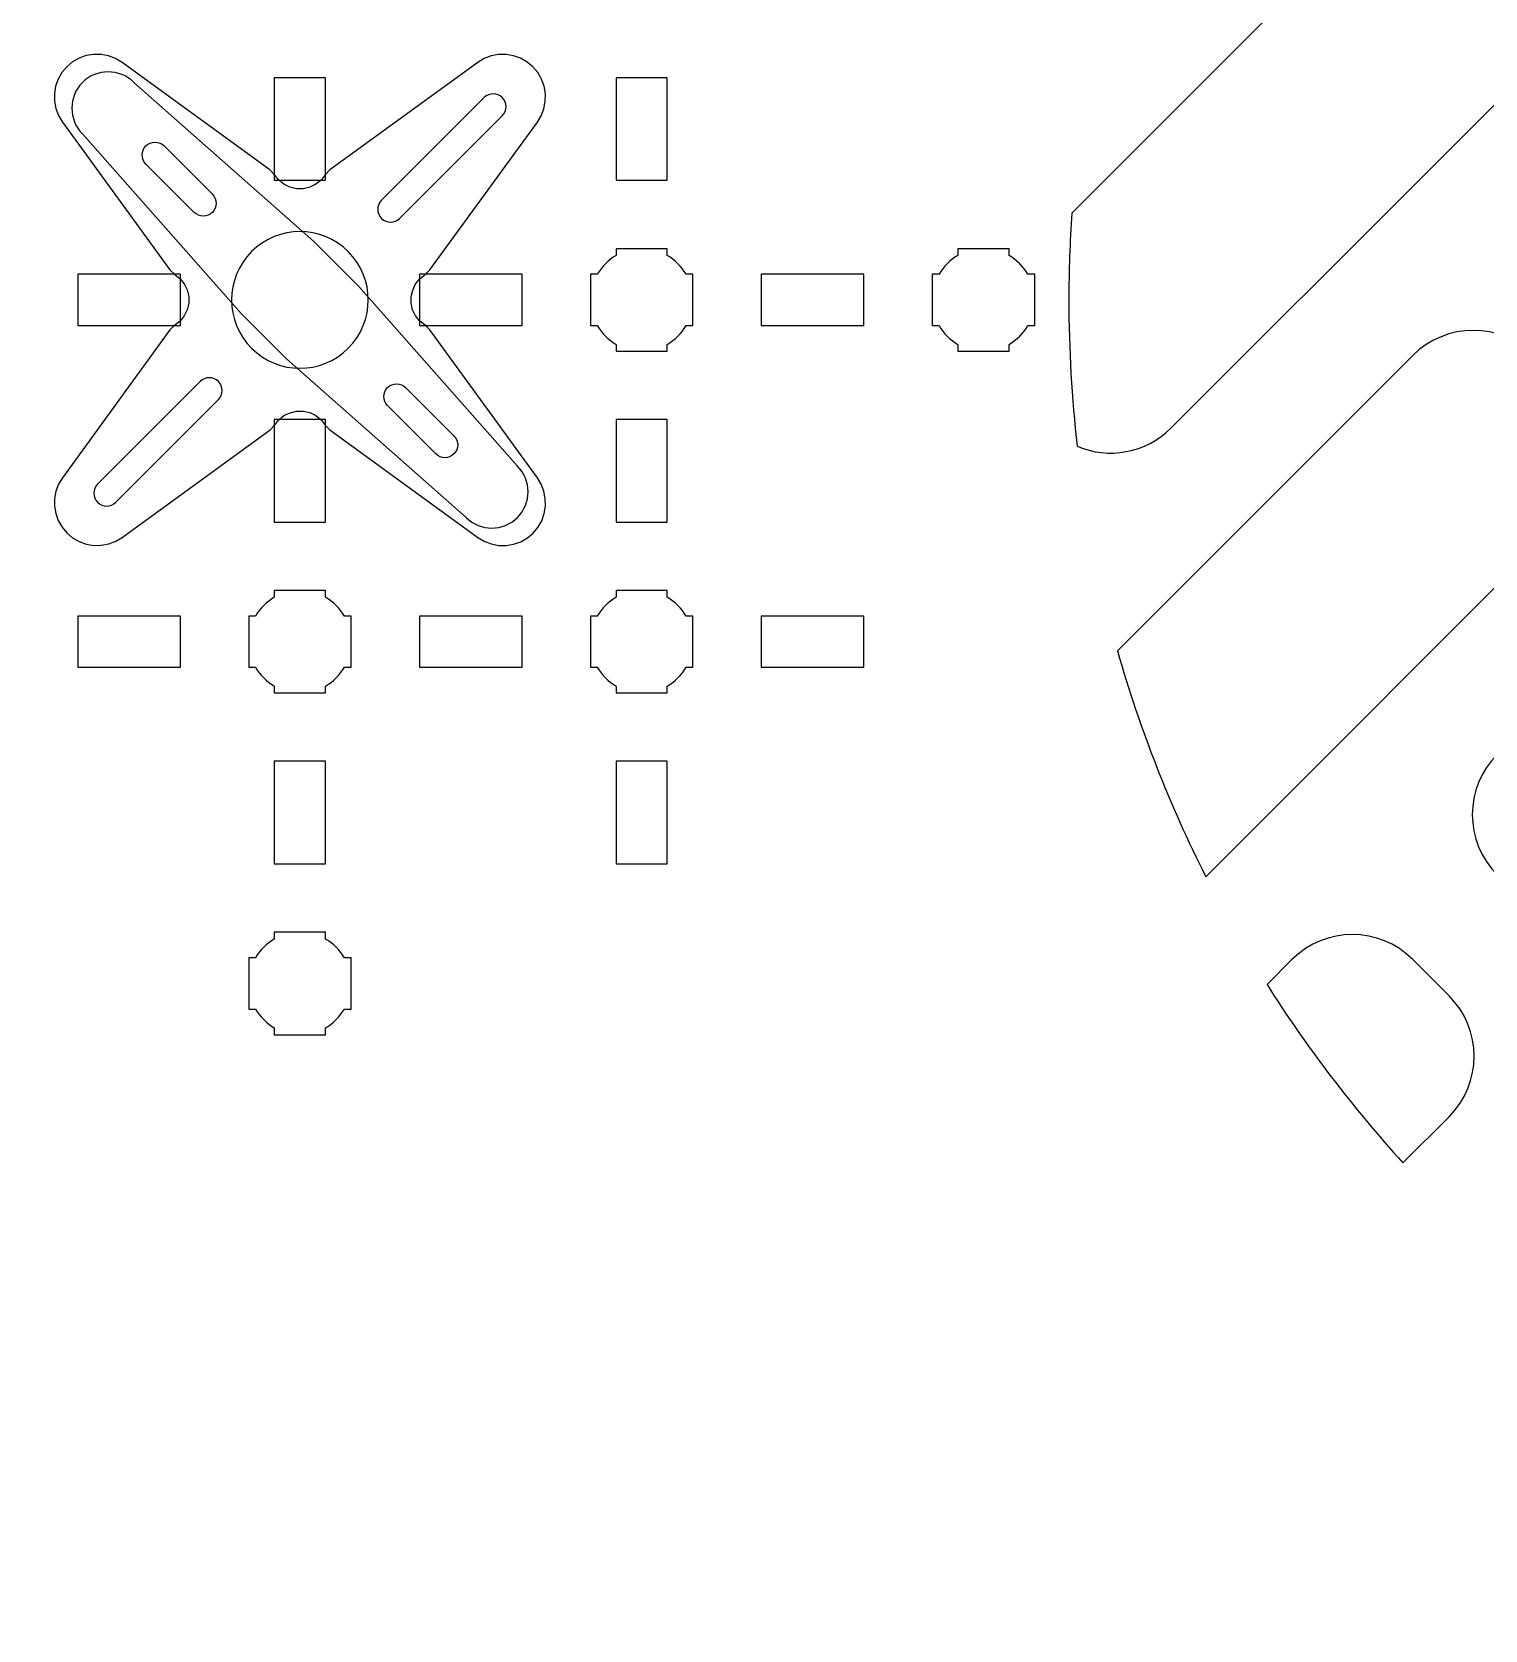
# Model space of a CAD drawing. Extents: x -592 to 382, y -405 to 108.
# Drawn here: x -390.7 to -305.6, y -226.3 to -132.8 of the extents above; entities that cross this region are included whole.
import ezdxf

# ---------------------------------------------------------------- set-up
doc = ezdxf.new("R2010")
doc.units = 0
doc.header["$MEASUREMENT"] = 0
doc.layers.add('LAYER_1', color=7, linetype='CONTINUOUS')

msp = doc.modelspace()

# ---------------------------------------------------------------- linework, layer by layer
at = {"layer": 'LAYER_1'}
msp.add_ellipse((-375, -148.5), major_axis=(0, 216.5), ratio=1, dxfattribs=at)
for points, knots in [([(-329.5104, -157.061), (-329.8299, -154.251), (-329.9999, -151.3958), (-329.9999, -148.5005), (-329.9999, -148.5005), (-329.9999, -146.7929), (-329.9373, -145.1001), (-329.8249, -143.4209), (-329.8249, -143.4209), (-329.8249, -143.4209), (-302.8, -116.396), (-302.8, -116.396), (-302.8, -116.396), (-300.8403, -114.4363), (-297.6863, -114.4373), (-295.7276, -116.3959), (-295.7276, -116.3959), (-295.7276, -116.3959), (-293.6062, -118.5173), (-293.6062, -118.5173), (-293.6062, -118.5173), (-291.6478, -120.4757), (-291.6478, -123.6289), (-293.6075, -125.5885), (-293.6075, -125.5885), (-293.6075, -125.5885), (-324.0121, -155.9932), (-324.0121, -155.9932), (-324.0121, -155.9932), (-325.5037, -157.4848), (-327.6884, -157.8407), (-329.5104, -157.061)], [0, 0, 0, 0, 0.125, 0.125, 0.125, 0.125, 0.25, 0.25, 0.25, 0.25, 0.375, 0.375, 0.375, 0.375, 0.5, 0.5, 0.5, 0.5, 0.625, 0.625, 0.625, 0.625, 0.75, 0.75, 0.75, 0.75, 0.875, 0.875, 0.875, 0.875, 1, 1, 1, 1]), ([(-376.5005, -135.4992), (-376.5005, -135.4992), (-373.5005, -135.4992), (-373.5005, -135.4992), (-373.5005, -135.4992), (-373.5005, -135.4992), (-373.5005, -141.4993), (-373.5005, -141.4993), (-373.5005, -141.4993), (-373.5005, -141.4993), (-376.5005, -141.4993), (-376.5005, -141.4993), (-376.5005, -141.4993), (-376.5005, -141.4993), (-376.5005, -135.4992), (-376.5005, -135.4992)], [0, 0, 0, 0, 0.25, 0.25, 0.25, 0.25, 0.5, 0.5, 0.5, 0.5, 0.75, 0.75, 0.75, 0.75, 1, 1, 1, 1]), ([(-356.4995, -135.4992), (-356.4995, -135.4992), (-353.4994, -135.4992), (-353.4994, -135.4992), (-353.4994, -135.4992), (-353.4994, -135.4992), (-353.4994, -141.4993), (-353.4994, -141.4993), (-353.4994, -141.4993), (-353.4994, -141.4993), (-356.4995, -141.4993), (-356.4995, -141.4993), (-356.4995, -141.4993), (-356.4995, -141.4993), (-356.4995, -135.4992), (-356.4995, -135.4992)], [0, 0, 0, 0, 0.25, 0.25, 0.25, 0.25, 0.5, 0.5, 0.5, 0.5, 0.75, 0.75, 0.75, 0.75, 1, 1, 1, 1]), ([(-369.1664, -143.7267), (-369.4592, -144.0195), (-369.9342, -144.0195), (-370.227, -143.7267), (-370.227, -143.7267), (-370.5198, -143.4338), (-370.5198, -142.9588), (-370.227, -142.666), (-370.227, -142.666), (-370.227, -142.666), (-364.2166, -136.6556), (-364.2166, -136.6556), (-364.2166, -136.6556), (-363.9238, -136.3628), (-363.4488, -136.3628), (-363.1559, -136.6556), (-363.1559, -136.6556), (-362.8631, -136.9484), (-362.8631, -137.4234), (-363.1559, -137.7163), (-363.1559, -137.7163), (-363.1559, -137.7163), (-369.1664, -143.7267), (-369.1664, -143.7267)], [0, 0, 0, 0, 0.1666667, 0.1666667, 0.1666667, 0.1666667, 0.3333333, 0.3333333, 0.3333333, 0.3333333, 0.5, 0.5, 0.5, 0.5, 0.6666667, 0.6666667, 0.6666667, 0.6666667, 0.8333333, 0.8333333, 0.8333333, 0.8333333, 1, 1, 1, 1]), ([(-382.955, -139.4841), (-383.2478, -139.1913), (-383.7229, -139.1913), (-384.0157, -139.4841), (-384.0157, -139.4841), (-384.3085, -139.7769), (-384.3085, -140.2519), (-384.0157, -140.5447), (-384.0157, -140.5447), (-384.0157, -140.5447), (-381.1872, -143.3732), (-381.1872, -143.3732), (-381.1872, -143.3732), (-380.8944, -143.666), (-380.4194, -143.666), (-380.1266, -143.3732), (-380.1266, -143.3732), (-379.8338, -143.0804), (-379.8338, -142.6053), (-380.1266, -142.3125), (-380.1266, -142.3125), (-380.1266, -142.3125), (-382.955, -139.4841), (-382.955, -139.4841)], [0, 0, 0, 0, 0.1666667, 0.1666667, 0.1666667, 0.1666667, 0.3333333, 0.3333333, 0.3333333, 0.3333333, 0.5, 0.5, 0.5, 0.5, 0.6666667, 0.6666667, 0.6666667, 0.6666667, 0.8333333, 0.8333333, 0.8333333, 0.8333333, 1, 1, 1, 1]), ([(-304.9204, -175.085), (-304.9204, -175.085), (-274.5157, -144.6803), (-274.5157, -144.6803), (-274.5157, -144.6803), (-272.5561, -142.7206), (-269.402, -142.7215), (-267.4433, -144.6802), (-267.4433, -144.6802), (-267.4433, -144.6802), (-265.3219, -146.8016), (-265.3219, -146.8016), (-265.3219, -146.8016), (-263.3635, -148.76), (-263.3635, -151.9131), (-265.3232, -153.8728), (-265.3232, -153.8728), (-265.3232, -153.8728), (-295.7279, -184.2775), (-295.7279, -184.2775), (-295.7279, -184.2775), (-297.6866, -186.2362), (-300.8406, -186.2371), (-302.799, -184.2787), (-302.799, -184.2787), (-302.799, -184.2787), (-304.9204, -182.1573), (-304.9204, -182.1573), (-304.9204, -182.1573), (-306.8791, -180.1986), (-306.8791, -177.0436), (-304.9204, -175.085)], [0, 0, 0, 0, 0.125, 0.125, 0.125, 0.125, 0.25, 0.25, 0.25, 0.25, 0.375, 0.375, 0.375, 0.375, 0.5, 0.5, 0.5, 0.5, 0.625, 0.625, 0.625, 0.625, 0.75, 0.75, 0.75, 0.75, 0.875, 0.875, 0.875, 0.875, 1, 1, 1, 1]), ([(-377.8285, -145.6713), (-376.2667, -144.1094), (-373.7335, -144.1094), (-372.1717, -145.6713), (-372.1717, -145.6713), (-370.6098, -147.2331), (-370.6098, -149.7663), (-372.1717, -151.3281), (-372.1717, -151.3281), (-373.7335, -152.89), (-376.2667, -152.89), (-377.8285, -151.3281), (-377.8285, -151.3281), (-379.3904, -149.7663), (-379.3904, -147.2331), (-377.8285, -145.6713)], [0, 0, 0, 0, 0.25, 0.25, 0.25, 0.25, 0.5, 0.5, 0.5, 0.5, 0.75, 0.75, 0.75, 0.75, 1, 1, 1, 1]), ([(-358.0001, -146.9991), (-358.0001, -146.9991), (-357.5981, -146.9991), (-357.5981, -146.9991), (-357.5981, -146.9991), (-357.3348, -146.5439), (-356.9552, -146.1646), (-356.5001, -145.9013), (-356.5001, -145.9013), (-356.5001, -145.9013), (-356.5001, -145.4991), (-356.5001, -145.4991), (-356.5001, -145.4991), (-356.5001, -145.4991), (-353.5001, -145.4991), (-353.5001, -145.4991), (-353.5001, -145.4991), (-353.5001, -145.4991), (-353.5001, -145.901), (-353.5001, -145.901), (-353.5001, -145.901), (-353.0448, -146.1643), (-352.6649, -146.5438), (-352.4013, -146.9991), (-352.4013, -146.9991), (-352.4013, -146.9991), (-352.0001, -146.9991), (-352.0001, -146.9991), (-352.0001, -146.9991), (-352.0001, -146.9991), (-352.0001, -148.4533), (-352.0001, -148.4533), (-352.0001, -148.4533), (-352.0001, -148.4533), (-351.9995, -148.4998), (-351.9995, -148.4998), (-351.9995, -148.4998), (-351.9995, -148.4998), (-352.0001, -148.5462), (-352.0001, -148.5462), (-352.0001, -148.5462), (-352.0001, -148.5462), (-352.0001, -149.9991), (-352.0001, -149.9991), (-352.0001, -149.9991), (-352.0001, -149.9991), (-352.4008, -149.9991), (-352.4008, -149.9991), (-352.4008, -149.9991), (-352.6643, -150.4548), (-353.0443, -150.8349), (-353.5001, -151.0985), (-353.5001, -151.0985), (-353.5001, -151.0985), (-353.5001, -151.4991), (-353.5001, -151.4991), (-353.5001, -151.4991), (-353.5001, -151.4991), (-354.9329, -151.4991), (-354.9329, -151.4991), (-354.9329, -151.4991), (-354.9329, -151.4991), (-354.9996, -151.4999), (-354.9996, -151.4999), (-354.9996, -151.4999), (-354.9996, -151.4999), (-355.0664, -151.4991), (-355.0664, -151.4991), (-355.0664, -151.4991), (-355.0664, -151.4991), (-356.5001, -151.4991), (-356.5001, -151.4991), (-356.5001, -151.4991), (-356.5001, -151.4991), (-356.5001, -151.0981), (-356.5001, -151.0981), (-356.5001, -151.0981), (-356.9555, -150.8345), (-357.3353, -150.4546), (-357.5986, -149.9991), (-357.5986, -149.9991), (-357.5986, -149.9991), (-358.0001, -149.9991), (-358.0001, -149.9991), (-358.0001, -149.9991), (-358.0001, -149.9991), (-358.0001, -146.9991), (-358.0001, -146.9991)], [0, 0, 0, 0, 0.0454545, 0.0454545, 0.0454545, 0.0454545, 0.0909091, 0.0909091, 0.0909091, 0.0909091, 0.1363636, 0.1363636, 0.1363636, 0.1363636, 0.1818182, 0.1818182, 0.1818182, 0.1818182, 0.2272727, 0.2272727, 0.2272727, 0.2272727, 0.2727273, 0.2727273, 0.2727273, 0.2727273, 0.3181818, 0.3181818, 0.3181818, 0.3181818, 0.3636364, 0.3636364, 0.3636364, 0.3636364, 0.4090909, 0.4090909, 0.4090909, 0.4090909, 0.4545455, 0.4545455, 0.4545455, 0.4545455, 0.5, 0.5, 0.5, 0.5, 0.5454545, 0.5454545, 0.5454545, 0.5454545, 0.5909091, 0.5909091, 0.5909091, 0.5909091, 0.6363636, 0.6363636, 0.6363636, 0.6363636, 0.6818182, 0.6818182, 0.6818182, 0.6818182, 0.7272727, 0.7272727, 0.7272727, 0.7272727, 0.7727273, 0.7727273, 0.7727273, 0.7727273, 0.8181818, 0.8181818, 0.8181818, 0.8181818, 0.8636364, 0.8636364, 0.8636364, 0.8636364, 0.9090909, 0.9090909, 0.9090909, 0.9090909, 0.9545455, 0.9545455, 0.9545455, 0.9545455, 1, 1, 1, 1]), ([(-338.0001, -146.9991), (-338.0001, -146.9991), (-337.5981, -146.9991), (-337.5981, -146.9991), (-337.5981, -146.9991), (-337.3348, -146.5439), (-336.9552, -146.1646), (-336.5001, -145.9013), (-336.5001, -145.9013), (-336.5001, -145.9013), (-336.5001, -145.4991), (-336.5001, -145.4991), (-336.5001, -145.4991), (-336.5001, -145.4991), (-333.5001, -145.4991), (-333.5001, -145.4991), (-333.5001, -145.4991), (-333.5001, -145.4991), (-333.5001, -145.901), (-333.5001, -145.901), (-333.5001, -145.901), (-333.0448, -146.1643), (-332.6649, -146.5438), (-332.4013, -146.9991), (-332.4013, -146.9991), (-332.4013, -146.9991), (-332.0001, -146.9991), (-332.0001, -146.9991), (-332.0001, -146.9991), (-332.0001, -146.9991), (-332.0001, -148.4533), (-332.0001, -148.4533), (-332.0001, -148.4533), (-332.0001, -148.4533), (-331.9995, -148.4998), (-331.9995, -148.4998), (-331.9995, -148.4998), (-331.9995, -148.4998), (-332.0001, -148.5462), (-332.0001, -148.5462), (-332.0001, -148.5462), (-332.0001, -148.5462), (-332.0001, -149.9991), (-332.0001, -149.9991), (-332.0001, -149.9991), (-332.0001, -149.9991), (-332.4008, -149.9991), (-332.4008, -149.9991), (-332.4008, -149.9991), (-332.6643, -150.4548), (-333.0443, -150.8349), (-333.5001, -151.0985), (-333.5001, -151.0985), (-333.5001, -151.0985), (-333.5001, -151.4991), (-333.5001, -151.4991), (-333.5001, -151.4991), (-333.5001, -151.4991), (-334.9329, -151.4991), (-334.9329, -151.4991), (-334.9329, -151.4991), (-334.9329, -151.4991), (-334.9996, -151.4999), (-334.9996, -151.4999), (-334.9996, -151.4999), (-334.9996, -151.4999), (-335.0664, -151.4991), (-335.0664, -151.4991), (-335.0664, -151.4991), (-335.0664, -151.4991), (-336.5001, -151.4991), (-336.5001, -151.4991), (-336.5001, -151.4991), (-336.5001, -151.4991), (-336.5001, -151.0981), (-336.5001, -151.0981), (-336.5001, -151.0981), (-336.9555, -150.8345), (-337.3353, -150.4546), (-337.5986, -149.9991), (-337.5986, -149.9991), (-337.5986, -149.9991), (-338.0001, -149.9991), (-338.0001, -149.9991), (-338.0001, -149.9991), (-338.0001, -149.9991), (-338.0001, -146.9991), (-338.0001, -146.9991)], [0, 0, 0, 0, 0.0454545, 0.0454545, 0.0454545, 0.0454545, 0.0909091, 0.0909091, 0.0909091, 0.0909091, 0.1363636, 0.1363636, 0.1363636, 0.1363636, 0.1818182, 0.1818182, 0.1818182, 0.1818182, 0.2272727, 0.2272727, 0.2272727, 0.2272727, 0.2727273, 0.2727273, 0.2727273, 0.2727273, 0.3181818, 0.3181818, 0.3181818, 0.3181818, 0.3636364, 0.3636364, 0.3636364, 0.3636364, 0.4090909, 0.4090909, 0.4090909, 0.4090909, 0.4545455, 0.4545455, 0.4545455, 0.4545455, 0.5, 0.5, 0.5, 0.5, 0.5454545, 0.5454545, 0.5454545, 0.5454545, 0.5909091, 0.5909091, 0.5909091, 0.5909091, 0.6363636, 0.6363636, 0.6363636, 0.6363636, 0.6818182, 0.6818182, 0.6818182, 0.6818182, 0.7272727, 0.7272727, 0.7272727, 0.7272727, 0.7727273, 0.7727273, 0.7727273, 0.7727273, 0.8181818, 0.8181818, 0.8181818, 0.8181818, 0.8636364, 0.8636364, 0.8636364, 0.8636364, 0.9090909, 0.9090909, 0.9090909, 0.9090909, 0.9545455, 0.9545455, 0.9545455, 0.9545455, 1, 1, 1, 1]), ([(-388, -146.9987), (-388, -146.9987), (-381.9999, -146.9987), (-381.9999, -146.9987), (-381.9999, -146.9987), (-381.9999, -146.9987), (-381.9999, -149.9987), (-381.9999, -149.9987), (-381.9999, -149.9987), (-381.9999, -149.9987), (-388, -149.9987), (-388, -149.9987), (-388, -149.9987), (-388, -149.9987), (-388, -146.9987), (-388, -146.9987)], [0, 0, 0, 0, 0.25, 0.25, 0.25, 0.25, 0.5, 0.5, 0.5, 0.5, 0.75, 0.75, 0.75, 0.75, 1, 1, 1, 1]), ([(-367.9993, -146.9987), (-367.9993, -146.9987), (-361.9993, -146.9987), (-361.9993, -146.9987), (-361.9993, -146.9987), (-361.9993, -146.9987), (-361.9993, -149.9987), (-361.9993, -149.9987), (-361.9993, -149.9987), (-361.9993, -149.9987), (-367.9993, -149.9987), (-367.9993, -149.9987), (-367.9993, -149.9987), (-367.9993, -149.9987), (-367.9993, -146.9987), (-367.9993, -146.9987)], [0, 0, 0, 0, 0.25, 0.25, 0.25, 0.25, 0.5, 0.5, 0.5, 0.5, 0.75, 0.75, 0.75, 0.75, 1, 1, 1, 1]), ([(-347.9996, -146.9987), (-347.9996, -146.9987), (-341.9996, -146.9987), (-341.9996, -146.9987), (-341.9996, -146.9987), (-341.9996, -146.9987), (-341.9996, -149.9987), (-341.9996, -149.9987), (-341.9996, -149.9987), (-341.9996, -149.9987), (-347.9996, -149.9987), (-347.9996, -149.9987), (-347.9996, -149.9987), (-347.9996, -149.9987), (-347.9996, -146.9987), (-347.9996, -146.9987)], [0, 0, 0, 0, 0.25, 0.25, 0.25, 0.25, 0.5, 0.5, 0.5, 0.5, 0.75, 0.75, 0.75, 0.75, 1, 1, 1, 1]), ([(-321.9868, -182.2522), (-324.1058, -178.0561), (-325.8454, -173.6358), (-327.1531, -169.0334), (-327.1531, -169.0334), (-327.1531, -169.0334), (-309.8711, -151.7514), (-309.8711, -151.7514), (-309.8711, -151.7514), (-307.9114, -149.7917), (-304.7573, -149.7926), (-302.7987, -151.7513), (-302.7987, -151.7513), (-302.7987, -151.7513), (-300.6773, -153.8727), (-300.6773, -153.8727), (-300.6773, -153.8727), (-298.7189, -155.8311), (-298.7189, -158.9842), (-300.6785, -160.9439), (-300.6785, -160.9439), (-300.6785, -160.9439), (-321.9868, -182.2522), (-321.9868, -182.2522)], [0, 0, 0, 0, 0.1666667, 0.1666667, 0.1666667, 0.1666667, 0.3333333, 0.3333333, 0.3333333, 0.3333333, 0.5, 0.5, 0.5, 0.5, 0.6666667, 0.6666667, 0.6666667, 0.6666667, 0.8333333, 0.8333333, 0.8333333, 0.8333333, 1, 1, 1, 1]), ([(-385.7834, -160.3437), (-386.0762, -160.6366), (-386.5513, -160.6366), (-386.8441, -160.3437), (-386.8441, -160.3437), (-387.1369, -160.0509), (-387.1369, -159.5759), (-386.8441, -159.2831), (-386.8441, -159.2831), (-386.8441, -159.2831), (-380.8337, -153.2727), (-380.8337, -153.2727), (-380.8337, -153.2727), (-380.5409, -152.9799), (-380.0658, -152.9799), (-379.773, -153.2727), (-379.773, -153.2727), (-379.4802, -153.5655), (-379.4802, -154.0405), (-379.773, -154.3333), (-379.773, -154.3333), (-379.773, -154.3333), (-385.7834, -160.3437), (-385.7834, -160.3437)], [0, 0, 0, 0, 0.1666667, 0.1666667, 0.1666667, 0.1666667, 0.3333333, 0.3333333, 0.3333333, 0.3333333, 0.5, 0.5, 0.5, 0.5, 0.6666667, 0.6666667, 0.6666667, 0.6666667, 0.8333333, 0.8333333, 0.8333333, 0.8333333, 1, 1, 1, 1]), ([(-368.8129, -153.6262), (-369.1058, -153.3333), (-369.5808, -153.3333), (-369.8736, -153.6262), (-369.8736, -153.6262), (-370.1664, -153.919), (-370.1664, -154.394), (-369.8736, -154.6868), (-369.8736, -154.6868), (-369.8736, -154.6868), (-367.0452, -157.5152), (-367.0452, -157.5152), (-367.0452, -157.5152), (-366.7524, -157.8081), (-366.2773, -157.8081), (-365.9845, -157.5152), (-365.9845, -157.5152), (-365.6917, -157.2224), (-365.6917, -156.7474), (-365.9845, -156.4546), (-365.9845, -156.4546), (-365.9845, -156.4546), (-368.8129, -153.6262), (-368.8129, -153.6262)], [0, 0, 0, 0, 0.1666667, 0.1666667, 0.1666667, 0.1666667, 0.3333333, 0.3333333, 0.3333333, 0.3333333, 0.5, 0.5, 0.5, 0.5, 0.6666667, 0.6666667, 0.6666667, 0.6666667, 0.8333333, 0.8333333, 0.8333333, 0.8333333, 1, 1, 1, 1]), ([(-376.5005, -155.4999), (-376.5005, -155.4999), (-373.5005, -155.4999), (-373.5005, -155.4999), (-373.5005, -155.4999), (-373.5005, -155.4999), (-373.5005, -161.4999), (-373.5005, -161.4999), (-373.5005, -161.4999), (-373.5005, -161.4999), (-376.5005, -161.4999), (-376.5005, -161.4999), (-376.5005, -161.4999), (-376.5005, -161.4999), (-376.5005, -155.4999), (-376.5005, -155.4999)], [0, 0, 0, 0, 0.25, 0.25, 0.25, 0.25, 0.5, 0.5, 0.5, 0.5, 0.75, 0.75, 0.75, 0.75, 1, 1, 1, 1]), ([(-356.4995, -155.4999), (-356.4995, -155.4999), (-353.4994, -155.4999), (-353.4994, -155.4999), (-353.4994, -155.4999), (-353.4994, -155.4999), (-353.4994, -161.4999), (-353.4994, -161.4999), (-353.4994, -161.4999), (-353.4994, -161.4999), (-356.4995, -161.4999), (-356.4995, -161.4999), (-356.4995, -161.4999), (-356.4995, -161.4999), (-356.4995, -155.4999), (-356.4995, -155.4999)], [0, 0, 0, 0, 0.25, 0.25, 0.25, 0.25, 0.5, 0.5, 0.5, 0.5, 0.75, 0.75, 0.75, 0.75, 1, 1, 1, 1]), ([(-378.0001, -166.9991), (-378.0001, -166.9991), (-377.5981, -166.9991), (-377.5981, -166.9991), (-377.5981, -166.9991), (-377.3348, -166.5439), (-376.9552, -166.1646), (-376.5001, -165.9013), (-376.5001, -165.9013), (-376.5001, -165.9013), (-376.5001, -165.4991), (-376.5001, -165.4991), (-376.5001, -165.4991), (-376.5001, -165.4991), (-373.5001, -165.4991), (-373.5001, -165.4991), (-373.5001, -165.4991), (-373.5001, -165.4991), (-373.5001, -165.901), (-373.5001, -165.901), (-373.5001, -165.901), (-373.0448, -166.1643), (-372.6649, -166.5438), (-372.4013, -166.9991), (-372.4013, -166.9991), (-372.4013, -166.9991), (-372.0001, -166.9991), (-372.0001, -166.9991), (-372.0001, -166.9991), (-372.0001, -166.9991), (-372.0001, -168.4533), (-372.0001, -168.4533), (-372.0001, -168.4533), (-372.0001, -168.4533), (-371.9995, -168.4998), (-371.9995, -168.4998), (-371.9995, -168.4998), (-371.9995, -168.4998), (-372.0001, -168.5462), (-372.0001, -168.5462), (-372.0001, -168.5462), (-372.0001, -168.5462), (-372.0001, -169.9991), (-372.0001, -169.9991), (-372.0001, -169.9991), (-372.0001, -169.9991), (-372.4008, -169.9991), (-372.4008, -169.9991), (-372.4008, -169.9991), (-372.6643, -170.4548), (-373.0443, -170.8349), (-373.5001, -171.0985), (-373.5001, -171.0985), (-373.5001, -171.0985), (-373.5001, -171.4991), (-373.5001, -171.4991), (-373.5001, -171.4991), (-373.5001, -171.4991), (-374.9329, -171.4991), (-374.9329, -171.4991), (-374.9329, -171.4991), (-374.9329, -171.4991), (-374.9996, -171.4999), (-374.9996, -171.4999), (-374.9996, -171.4999), (-374.9996, -171.4999), (-375.0664, -171.4991), (-375.0664, -171.4991), (-375.0664, -171.4991), (-375.0664, -171.4991), (-376.5001, -171.4991), (-376.5001, -171.4991), (-376.5001, -171.4991), (-376.5001, -171.4991), (-376.5001, -171.0981), (-376.5001, -171.0981), (-376.5001, -171.0981), (-376.9555, -170.8345), (-377.3353, -170.4546), (-377.5986, -169.9991), (-377.5986, -169.9991), (-377.5986, -169.9991), (-378.0001, -169.9991), (-378.0001, -169.9991), (-378.0001, -169.9991), (-378.0001, -169.9991), (-378.0001, -166.9991), (-378.0001, -166.9991)], [0, 0, 0, 0, 0.0454545, 0.0454545, 0.0454545, 0.0454545, 0.0909091, 0.0909091, 0.0909091, 0.0909091, 0.1363636, 0.1363636, 0.1363636, 0.1363636, 0.1818182, 0.1818182, 0.1818182, 0.1818182, 0.2272727, 0.2272727, 0.2272727, 0.2272727, 0.2727273, 0.2727273, 0.2727273, 0.2727273, 0.3181818, 0.3181818, 0.3181818, 0.3181818, 0.3636364, 0.3636364, 0.3636364, 0.3636364, 0.4090909, 0.4090909, 0.4090909, 0.4090909, 0.4545455, 0.4545455, 0.4545455, 0.4545455, 0.5, 0.5, 0.5, 0.5, 0.5454545, 0.5454545, 0.5454545, 0.5454545, 0.5909091, 0.5909091, 0.5909091, 0.5909091, 0.6363636, 0.6363636, 0.6363636, 0.6363636, 0.6818182, 0.6818182, 0.6818182, 0.6818182, 0.7272727, 0.7272727, 0.7272727, 0.7272727, 0.7727273, 0.7727273, 0.7727273, 0.7727273, 0.8181818, 0.8181818, 0.8181818, 0.8181818, 0.8636364, 0.8636364, 0.8636364, 0.8636364, 0.9090909, 0.9090909, 0.9090909, 0.9090909, 0.9545455, 0.9545455, 0.9545455, 0.9545455, 1, 1, 1, 1]), ([(-358.0001, -166.9991), (-358.0001, -166.9991), (-357.5981, -166.9991), (-357.5981, -166.9991), (-357.5981, -166.9991), (-357.3348, -166.5439), (-356.9552, -166.1646), (-356.5001, -165.9013), (-356.5001, -165.9013), (-356.5001, -165.9013), (-356.5001, -165.4991), (-356.5001, -165.4991), (-356.5001, -165.4991), (-356.5001, -165.4991), (-353.5001, -165.4991), (-353.5001, -165.4991), (-353.5001, -165.4991), (-353.5001, -165.4991), (-353.5001, -165.901), (-353.5001, -165.901), (-353.5001, -165.901), (-353.0448, -166.1643), (-352.6649, -166.5438), (-352.4013, -166.9991), (-352.4013, -166.9991), (-352.4013, -166.9991), (-352.0001, -166.9991), (-352.0001, -166.9991), (-352.0001, -166.9991), (-352.0001, -166.9991), (-352.0001, -168.4533), (-352.0001, -168.4533), (-352.0001, -168.4533), (-352.0001, -168.4533), (-351.9995, -168.4998), (-351.9995, -168.4998), (-351.9995, -168.4998), (-351.9995, -168.4998), (-352.0001, -168.5462), (-352.0001, -168.5462), (-352.0001, -168.5462), (-352.0001, -168.5462), (-352.0001, -169.9991), (-352.0001, -169.9991), (-352.0001, -169.9991), (-352.0001, -169.9991), (-352.4008, -169.9991), (-352.4008, -169.9991), (-352.4008, -169.9991), (-352.6643, -170.4548), (-353.0443, -170.8349), (-353.5001, -171.0985), (-353.5001, -171.0985), (-353.5001, -171.0985), (-353.5001, -171.4991), (-353.5001, -171.4991), (-353.5001, -171.4991), (-353.5001, -171.4991), (-354.9329, -171.4991), (-354.9329, -171.4991), (-354.9329, -171.4991), (-354.9329, -171.4991), (-354.9996, -171.4999), (-354.9996, -171.4999), (-354.9996, -171.4999), (-354.9996, -171.4999), (-355.0664, -171.4991), (-355.0664, -171.4991), (-355.0664, -171.4991), (-355.0664, -171.4991), (-356.5001, -171.4991), (-356.5001, -171.4991), (-356.5001, -171.4991), (-356.5001, -171.4991), (-356.5001, -171.0981), (-356.5001, -171.0981), (-356.5001, -171.0981), (-356.9555, -170.8345), (-357.3353, -170.4546), (-357.5986, -169.9991), (-357.5986, -169.9991), (-357.5986, -169.9991), (-358.0001, -169.9991), (-358.0001, -169.9991), (-358.0001, -169.9991), (-358.0001, -169.9991), (-358.0001, -166.9991), (-358.0001, -166.9991)], [0, 0, 0, 0, 0.0454545, 0.0454545, 0.0454545, 0.0454545, 0.0909091, 0.0909091, 0.0909091, 0.0909091, 0.1363636, 0.1363636, 0.1363636, 0.1363636, 0.1818182, 0.1818182, 0.1818182, 0.1818182, 0.2272727, 0.2272727, 0.2272727, 0.2272727, 0.2727273, 0.2727273, 0.2727273, 0.2727273, 0.3181818, 0.3181818, 0.3181818, 0.3181818, 0.3636364, 0.3636364, 0.3636364, 0.3636364, 0.4090909, 0.4090909, 0.4090909, 0.4090909, 0.4545455, 0.4545455, 0.4545455, 0.4545455, 0.5, 0.5, 0.5, 0.5, 0.5454545, 0.5454545, 0.5454545, 0.5454545, 0.5909091, 0.5909091, 0.5909091, 0.5909091, 0.6363636, 0.6363636, 0.6363636, 0.6363636, 0.6818182, 0.6818182, 0.6818182, 0.6818182, 0.7272727, 0.7272727, 0.7272727, 0.7272727, 0.7727273, 0.7727273, 0.7727273, 0.7727273, 0.8181818, 0.8181818, 0.8181818, 0.8181818, 0.8636364, 0.8636364, 0.8636364, 0.8636364, 0.9090909, 0.9090909, 0.9090909, 0.9090909, 0.9545455, 0.9545455, 0.9545455, 0.9545455, 1, 1, 1, 1]), ([(-388, -166.9997), (-388, -166.9997), (-381.9999, -166.9997), (-381.9999, -166.9997), (-381.9999, -166.9997), (-381.9999, -166.9997), (-381.9999, -169.9998), (-381.9999, -169.9998), (-381.9999, -169.9998), (-381.9999, -169.9998), (-388, -169.9998), (-388, -169.9998), (-388, -169.9998), (-388, -169.9998), (-388, -166.9997), (-388, -166.9997)], [0, 0, 0, 0, 0.25, 0.25, 0.25, 0.25, 0.5, 0.5, 0.5, 0.5, 0.75, 0.75, 0.75, 0.75, 1, 1, 1, 1]), ([(-367.9993, -166.9997), (-367.9993, -166.9997), (-361.9993, -166.9997), (-361.9993, -166.9997), (-361.9993, -166.9997), (-361.9993, -166.9997), (-361.9993, -169.9998), (-361.9993, -169.9998), (-361.9993, -169.9998), (-361.9993, -169.9998), (-367.9993, -169.9998), (-367.9993, -169.9998), (-367.9993, -169.9998), (-367.9993, -169.9998), (-367.9993, -166.9997), (-367.9993, -166.9997)], [0, 0, 0, 0, 0.25, 0.25, 0.25, 0.25, 0.5, 0.5, 0.5, 0.5, 0.75, 0.75, 0.75, 0.75, 1, 1, 1, 1]), ([(-347.9996, -166.9997), (-347.9996, -166.9997), (-341.9996, -166.9997), (-341.9996, -166.9997), (-341.9996, -166.9997), (-341.9996, -166.9997), (-341.9996, -169.9998), (-341.9996, -169.9998), (-341.9996, -169.9998), (-341.9996, -169.9998), (-347.9996, -169.9998), (-347.9996, -169.9998), (-347.9996, -169.9998), (-347.9996, -169.9998), (-347.9996, -166.9997), (-347.9996, -166.9997)], [0, 0, 0, 0, 0.25, 0.25, 0.25, 0.25, 0.5, 0.5, 0.5, 0.5, 0.75, 0.75, 0.75, 0.75, 1, 1, 1, 1]), ([(-376.5005, -175.4996), (-376.5005, -175.4996), (-373.5005, -175.4996), (-373.5005, -175.4996), (-373.5005, -175.4996), (-373.5005, -175.4996), (-373.5005, -181.4996), (-373.5005, -181.4996), (-373.5005, -181.4996), (-373.5005, -181.4996), (-376.5005, -181.4996), (-376.5005, -181.4996), (-376.5005, -181.4996), (-376.5005, -181.4996), (-376.5005, -175.4996), (-376.5005, -175.4996)], [0, 0, 0, 0, 0.25, 0.25, 0.25, 0.25, 0.5, 0.5, 0.5, 0.5, 0.75, 0.75, 0.75, 0.75, 1, 1, 1, 1]), ([(-356.4995, -175.4996), (-356.4995, -175.4996), (-353.4994, -175.4996), (-353.4994, -175.4996), (-353.4994, -175.4996), (-353.4994, -175.4996), (-353.4994, -181.4996), (-353.4994, -181.4996), (-353.4994, -181.4996), (-353.4994, -181.4996), (-356.4995, -181.4996), (-356.4995, -181.4996), (-356.4995, -181.4996), (-356.4995, -181.4996), (-356.4995, -175.4996), (-356.4995, -175.4996)], [0, 0, 0, 0, 0.25, 0.25, 0.25, 0.25, 0.5, 0.5, 0.5, 0.5, 0.75, 0.75, 0.75, 0.75, 1, 1, 1, 1]), ([(-310.4473, -198.9969), (-313.3909, -195.7663), (-316.0542, -192.2765), (-318.4032, -188.5678), (-318.4032, -188.5678), (-318.4032, -188.5678), (-316.9421, -187.1067), (-316.9421, -187.1067), (-316.9421, -187.1067), (-314.9825, -185.147), (-311.8284, -185.1479), (-309.8697, -187.1066), (-309.8697, -187.1066), (-309.8697, -187.1066), (-307.7483, -189.228), (-307.7483, -189.228), (-307.7483, -189.228), (-305.7899, -191.1864), (-305.7899, -194.3395), (-307.7496, -196.2992), (-307.7496, -196.2992), (-307.7496, -196.2992), (-310.4473, -198.9969), (-310.4473, -198.9969)], [0, 0, 0, 0, 0.1666667, 0.1666667, 0.1666667, 0.1666667, 0.3333333, 0.3333333, 0.3333333, 0.3333333, 0.5, 0.5, 0.5, 0.5, 0.6666667, 0.6666667, 0.6666667, 0.6666667, 0.8333333, 0.8333333, 0.8333333, 0.8333333, 1, 1, 1, 1]), ([(-378.0001, -186.9991), (-378.0001, -186.9991), (-377.5981, -186.9991), (-377.5981, -186.9991), (-377.5981, -186.9991), (-377.3348, -186.5439), (-376.9552, -186.1646), (-376.5001, -185.9013), (-376.5001, -185.9013), (-376.5001, -185.9013), (-376.5001, -185.4991), (-376.5001, -185.4991), (-376.5001, -185.4991), (-376.5001, -185.4991), (-373.5001, -185.4991), (-373.5001, -185.4991), (-373.5001, -185.4991), (-373.5001, -185.4991), (-373.5001, -185.901), (-373.5001, -185.901), (-373.5001, -185.901), (-373.0448, -186.1643), (-372.6649, -186.5438), (-372.4013, -186.9991), (-372.4013, -186.9991), (-372.4013, -186.9991), (-372.0001, -186.9991), (-372.0001, -186.9991), (-372.0001, -186.9991), (-372.0001, -186.9991), (-372.0001, -188.4533), (-372.0001, -188.4533), (-372.0001, -188.4533), (-372.0001, -188.4533), (-371.9995, -188.4998), (-371.9995, -188.4998), (-371.9995, -188.4998), (-371.9995, -188.4998), (-372.0001, -188.5462), (-372.0001, -188.5462), (-372.0001, -188.5462), (-372.0001, -188.5462), (-372.0001, -189.9991), (-372.0001, -189.9991), (-372.0001, -189.9991), (-372.0001, -189.9991), (-372.4008, -189.9991), (-372.4008, -189.9991), (-372.4008, -189.9991), (-372.6643, -190.4548), (-373.0443, -190.8349), (-373.5001, -191.0985), (-373.5001, -191.0985), (-373.5001, -191.0985), (-373.5001, -191.4991), (-373.5001, -191.4991), (-373.5001, -191.4991), (-373.5001, -191.4991), (-374.9329, -191.4991), (-374.9329, -191.4991), (-374.9329, -191.4991), (-374.9329, -191.4991), (-374.9996, -191.4999), (-374.9996, -191.4999), (-374.9996, -191.4999), (-374.9996, -191.4999), (-375.0664, -191.4991), (-375.0664, -191.4991), (-375.0664, -191.4991), (-375.0664, -191.4991), (-376.5001, -191.4991), (-376.5001, -191.4991), (-376.5001, -191.4991), (-376.5001, -191.4991), (-376.5001, -191.0981), (-376.5001, -191.0981), (-376.5001, -191.0981), (-376.9555, -190.8345), (-377.3353, -190.4546), (-377.5986, -189.9991), (-377.5986, -189.9991), (-377.5986, -189.9991), (-378.0001, -189.9991), (-378.0001, -189.9991), (-378.0001, -189.9991), (-378.0001, -189.9991), (-378.0001, -186.9991), (-378.0001, -186.9991)], [0, 0, 0, 0, 0.0454545, 0.0454545, 0.0454545, 0.0454545, 0.0909091, 0.0909091, 0.0909091, 0.0909091, 0.1363636, 0.1363636, 0.1363636, 0.1363636, 0.1818182, 0.1818182, 0.1818182, 0.1818182, 0.2272727, 0.2272727, 0.2272727, 0.2272727, 0.2727273, 0.2727273, 0.2727273, 0.2727273, 0.3181818, 0.3181818, 0.3181818, 0.3181818, 0.3636364, 0.3636364, 0.3636364, 0.3636364, 0.4090909, 0.4090909, 0.4090909, 0.4090909, 0.4545455, 0.4545455, 0.4545455, 0.4545455, 0.5, 0.5, 0.5, 0.5, 0.5454545, 0.5454545, 0.5454545, 0.5454545, 0.5909091, 0.5909091, 0.5909091, 0.5909091, 0.6363636, 0.6363636, 0.6363636, 0.6363636, 0.6818182, 0.6818182, 0.6818182, 0.6818182, 0.7272727, 0.7272727, 0.7272727, 0.7272727, 0.7727273, 0.7727273, 0.7727273, 0.7727273, 0.8181818, 0.8181818, 0.8181818, 0.8181818, 0.8636364, 0.8636364, 0.8636364, 0.8636364, 0.9090909, 0.9090909, 0.9090909, 0.9090909, 0.9545455, 0.9545455, 0.9545455, 0.9545455, 1, 1, 1, 1])]:
    msp.add_open_spline(points, degree=3, knots=knots, dxfattribs=at)
at = {"layer": 'LAYER_1', "color": 5}
for points, knots in [([(-385.4127, -134.5977), (-385.4127, -134.5977), (-376.7533, -140.8934), (-376.7533, -140.8934), (-376.7533, -140.8934), (-376.7533, -140.8934), (-376.4844, -141.1735), (-376.4844, -141.1735), (-376.4844, -141.1735), (-376.4844, -141.1735), (-376.2436, -141.4816), (-376.2436, -141.4816), (-376.2436, -141.4816), (-376.2436, -141.4816), (-375.9411, -141.728), (-375.9411, -141.728), (-375.9411, -141.728), (-375.9411, -141.728), (-375.5883, -141.9016), (-375.5883, -141.9016), (-375.5883, -141.9016), (-375.5883, -141.9016), (-375.1961, -141.9913), (-375.1961, -141.9913), (-375.1961, -141.9913), (-375.1961, -141.9913), (-374.804, -141.9912), (-374.804, -141.9912), (-374.804, -141.9912), (-374.804, -141.9912), (-374.4232, -141.9016), (-374.4232, -141.9016), (-374.4232, -141.9016), (-374.4232, -141.9016), (-374.0647, -141.7335), (-374.0647, -141.7335), (-374.0647, -141.7335), (-374.0647, -141.7335), (-373.7566, -141.4815), (-373.7566, -141.4815), (-373.7566, -141.4815), (-373.7566, -141.4815), (-373.5159, -141.1735), (-373.5159, -141.1735), (-373.5159, -141.1735), (-373.5159, -141.1735), (-373.2526, -140.8878), (-373.2526, -140.8878), (-373.2526, -140.8878), (-373.2526, -140.8878), (-364.5931, -134.6033), (-364.5931, -134.6033), (-364.5931, -134.6033), (-364.5931, -134.6033), (-364.2178, -134.3736), (-364.2178, -134.3736), (-364.2178, -134.3736), (-364.2178, -134.3736), (-363.809, -134.2225), (-363.809, -134.2225), (-363.809, -134.2225), (-363.809, -134.2225), (-363.3776, -134.1384), (-363.3776, -134.1384), (-363.3776, -134.1384), (-363.3776, -134.1384), (-362.9352, -134.1328), (-362.9352, -134.1328), (-362.9352, -134.1328), (-362.9352, -134.1328), (-362.4983, -134.2112), (-362.4983, -134.2112), (-362.4983, -134.2112), (-362.4983, -134.2112), (-362.0838, -134.3569), (-362.0838, -134.3569), (-362.0838, -134.3569), (-362.0838, -134.3569), (-361.6974, -134.5753), (-361.6974, -134.5753), (-361.6974, -134.5753), (-361.6974, -134.5753), (-361.3613, -134.8553), (-361.3613, -134.8553), (-361.3613, -134.8553), (-361.3613, -134.8553), (-361.0756, -135.197), (-361.0756, -135.197), (-361.0756, -135.197), (-361.0756, -135.197), (-360.8572, -135.5835), (-360.8572, -135.5835), (-360.8572, -135.5835), (-360.8572, -135.5835), (-360.7115, -135.9979), (-360.7115, -135.9979), (-360.7115, -135.9979), (-360.7115, -135.9979), (-360.6387, -136.4293), (-360.6387, -136.4293), (-360.6387, -136.4293), (-360.6387, -136.4293), (-360.6443, -136.8717), (-360.6443, -136.8717), (-360.6443, -136.8717), (-360.6443, -136.8717), (-360.7228, -137.3087), (-360.7228, -137.3087), (-360.7228, -137.3087), (-360.7228, -137.3087), (-360.8739, -137.7175), (-360.8739, -137.7175), (-360.8739, -137.7175), (-360.8739, -137.7175), (-361.1036, -138.0928), (-361.1036, -138.0928), (-361.1036, -138.0928), (-361.1036, -138.0928), (-367.3937, -146.7467), (-367.3937, -146.7467), (-367.3937, -146.7467), (-367.3937, -146.7467), (-367.6739, -147.0155), (-367.6739, -147.0155), (-367.6739, -147.0155), (-367.6739, -147.0155), (-367.9818, -147.2563), (-367.9818, -147.2563), (-367.9818, -147.2563), (-367.9818, -147.2563), (-368.2338, -147.5644), (-368.2338, -147.5644), (-368.2338, -147.5644), (-368.2338, -147.5644), (-368.4019, -147.9229), (-368.4019, -147.9229), (-368.4019, -147.9229), (-368.4019, -147.9229), (-368.4915, -148.3036), (-368.4915, -148.3036), (-368.4915, -148.3036), (-368.4915, -148.3036), (-368.4916, -148.6958), (-368.4916, -148.6958), (-368.4916, -148.6958), (-368.4916, -148.6958), (-368.4076, -149.0823), (-368.4076, -149.0823), (-368.4076, -149.0823), (-368.4076, -149.0823), (-368.2339, -149.4352), (-368.2339, -149.4352), (-368.2339, -149.4352), (-368.2339, -149.4352), (-367.9819, -149.7433), (-367.9819, -149.7433), (-367.9819, -149.7433), (-367.9819, -149.7433), (-367.6738, -149.9841), (-367.6738, -149.9841), (-367.6738, -149.9841), (-367.6738, -149.9841), (-367.3937, -150.2529), (-367.3937, -150.2529), (-367.3937, -150.2529), (-367.3937, -150.2529), (-361.1037, -158.9067), (-361.1037, -158.9067), (-361.1037, -158.9067), (-361.1037, -158.9067), (-360.8741, -159.2819), (-360.8741, -159.2819), (-360.8741, -159.2819), (-360.8741, -159.2819), (-360.7172, -159.6963), (-360.7172, -159.6963), (-360.7172, -159.6963), (-360.7172, -159.6963), (-360.6389, -160.1333), (-360.6389, -160.1333), (-360.6389, -160.1333), (-360.6389, -160.1333), (-360.6333, -160.5757), (-360.6333, -160.5757), (-360.6333, -160.5757), (-360.6333, -160.5757), (-360.706, -161.007), (-360.706, -161.007), (-360.706, -161.007), (-360.706, -161.007), (-360.8517, -161.4215), (-360.8517, -161.4215), (-360.8517, -161.4215), (-360.8517, -161.4215), (-361.0701, -161.808), (-361.0701, -161.808), (-361.0701, -161.808), (-361.0701, -161.808), (-361.3501, -162.1441), (-361.3501, -162.1441), (-361.3501, -162.1441), (-361.3501, -162.1441), (-361.6918, -162.4297), (-361.6918, -162.4297), (-361.6918, -162.4297), (-361.6918, -162.4297), (-362.0784, -162.6482), (-362.0784, -162.6482), (-362.0784, -162.6482), (-362.0784, -162.6482), (-362.4929, -162.7939), (-362.4929, -162.7939), (-362.4929, -162.7939), (-362.4929, -162.7939), (-362.9241, -162.8666), (-362.9241, -162.8666), (-362.9241, -162.8666), (-362.9241, -162.8666), (-363.3666, -162.861), (-363.3666, -162.861), (-363.3666, -162.861), (-363.3666, -162.861), (-363.8035, -162.7827), (-363.8035, -162.7827), (-363.8035, -162.7827), (-363.8035, -162.7827), (-364.218, -162.6258), (-364.218, -162.6258), (-364.218, -162.6258), (-364.218, -162.6258), (-364.5932, -162.3962), (-364.5932, -162.3962), (-364.5932, -162.3962), (-364.5932, -162.3962), (-373.2469, -156.1061), (-373.2469, -156.1061), (-373.2469, -156.1061), (-373.2469, -156.1061), (-373.5158, -155.8261), (-373.5158, -155.8261), (-373.5158, -155.8261), (-373.5158, -155.8261), (-373.7566, -155.518), (-373.7566, -155.518), (-373.7566, -155.518), (-373.7566, -155.518), (-374.0647, -155.266), (-374.0647, -155.266), (-374.0647, -155.266), (-374.0647, -155.266), (-374.4176, -155.0923), (-374.4176, -155.0923), (-374.4176, -155.0923), (-374.4176, -155.0923), (-374.8041, -155.0083), (-374.8041, -155.0083), (-374.8041, -155.0083), (-374.8041, -155.0083), (-375.1962, -155.0083), (-375.1962, -155.0083), (-375.1962, -155.0083), (-375.1962, -155.0083), (-375.577, -155.098), (-375.577, -155.098), (-375.577, -155.098), (-375.577, -155.098), (-375.9355, -155.266), (-375.9355, -155.266), (-375.9355, -155.266), (-375.9355, -155.266), (-376.2436, -155.5181), (-376.2436, -155.5181), (-376.2436, -155.5181), (-376.2436, -155.5181), (-376.4844, -155.8261), (-376.4844, -155.8261), (-376.4844, -155.8261), (-376.4844, -155.8261), (-376.7476, -156.1006), (-376.7476, -156.1006), (-376.7476, -156.1006), (-376.7476, -156.1006), (-385.407, -162.3962), (-385.407, -162.3962), (-385.407, -162.3962), (-385.407, -162.3962), (-385.7822, -162.6258), (-385.7822, -162.6258), (-385.7822, -162.6258), (-385.7822, -162.6258), (-386.1912, -162.7771), (-386.1912, -162.7771), (-386.1912, -162.7771), (-386.1912, -162.7771), (-386.6281, -162.8554), (-386.6281, -162.8554), (-386.6281, -162.8554), (-386.6281, -162.8554), (-387.0705, -162.8611), (-387.0705, -162.8611), (-387.0705, -162.8611), (-387.0705, -162.8611), (-387.5018, -162.7883), (-387.5018, -162.7883), (-387.5018, -162.7883), (-387.5018, -162.7883), (-387.9162, -162.6426), (-387.9162, -162.6426), (-387.9162, -162.6426), (-387.9162, -162.6426), (-388.3028, -162.4242), (-388.3028, -162.4242), (-388.3028, -162.4242), (-388.3028, -162.4242), (-388.6445, -162.1385), (-388.6445, -162.1385), (-388.6445, -162.1385), (-388.6445, -162.1385), (-388.9245, -161.8024), (-388.9245, -161.8024), (-388.9245, -161.8024), (-388.9245, -161.8024), (-389.1428, -161.416), (-389.1428, -161.416), (-389.1428, -161.416), (-389.1428, -161.416), (-389.2886, -161.0015), (-389.2886, -161.0015), (-389.2886, -161.0015), (-389.2886, -161.0015), (-389.367, -160.5646), (-389.367, -160.5646), (-389.367, -160.5646), (-389.367, -160.5646), (-389.3614, -160.1221), (-389.3614, -160.1221), (-389.3614, -160.1221), (-389.3614, -160.1221), (-389.2774, -159.6909), (-389.2774, -159.6909), (-389.2774, -159.6909), (-389.2774, -159.6909), (-389.1261, -159.2819), (-389.1261, -159.2819), (-389.1261, -159.2819), (-389.1261, -159.2819), (-388.8965, -158.9067), (-388.8965, -158.9067), (-388.8965, -158.9067), (-388.8965, -158.9067), (-382.6065, -150.2417), (-382.6065, -150.2417), (-382.6065, -150.2417), (-382.6065, -150.2417), (-382.3264, -149.9841), (-382.3264, -149.9841), (-382.3264, -149.9841), (-382.3264, -149.9841), (-382.0184, -149.7433), (-382.0184, -149.7433), (-382.0184, -149.7433), (-382.0184, -149.7433), (-381.7663, -149.4352), (-381.7663, -149.4352), (-381.7663, -149.4352), (-381.7663, -149.4352), (-381.5983, -149.0767), (-381.5983, -149.0767), (-381.5983, -149.0767), (-381.5983, -149.0767), (-381.5087, -148.6958), (-381.5087, -148.6958), (-381.5087, -148.6958), (-381.5087, -148.6958), (-381.5086, -148.3038), (-381.5086, -148.3038), (-381.5086, -148.3038), (-381.5086, -148.3038), (-381.5983, -147.9116), (-381.5983, -147.9116), (-381.5983, -147.9116), (-381.5983, -147.9116), (-381.7719, -147.5588), (-381.7719, -147.5588), (-381.7719, -147.5588), (-381.7719, -147.5588), (-382.0183, -147.2564), (-382.0183, -147.2564), (-382.0183, -147.2564), (-382.0183, -147.2564), (-382.3264, -147.0155), (-382.3264, -147.0155), (-382.3264, -147.0155), (-382.3264, -147.0155), (-382.6065, -146.7466), (-382.6065, -146.7466), (-382.6065, -146.7466), (-382.6065, -146.7466), (-388.9022, -138.0872), (-388.9022, -138.0872), (-388.9022, -138.0872), (-388.9022, -138.0872), (-389.1318, -137.712), (-389.1318, -137.712), (-389.1318, -137.712), (-389.1318, -137.712), (-389.2887, -137.2975), (-389.2887, -137.2975), (-389.2887, -137.2975), (-389.2887, -137.2975), (-389.367, -136.8606), (-389.367, -136.8606), (-389.367, -136.8606), (-389.367, -136.8606), (-389.3671, -136.4237), (-389.3671, -136.4237), (-389.3671, -136.4237), (-389.3671, -136.4237), (-389.2999, -135.9869), (-389.2999, -135.9869), (-389.2999, -135.9869), (-389.2999, -135.9869), (-389.1486, -135.578), (-389.1486, -135.578), (-389.1486, -135.578), (-389.1486, -135.578), (-388.9301, -135.1914), (-388.9301, -135.1914), (-388.9301, -135.1914), (-388.9301, -135.1914), (-388.6445, -134.8497), (-388.6445, -134.8497), (-388.6445, -134.8497), (-388.6445, -134.8497), (-388.3084, -134.5697), (-388.3084, -134.5697), (-388.3084, -134.5697), (-388.3084, -134.5697), (-387.9219, -134.3513), (-387.9219, -134.3513), (-387.9219, -134.3513), (-387.9219, -134.3513), (-387.513, -134.2), (-387.513, -134.2), (-387.513, -134.2), (-387.513, -134.2), (-387.0762, -134.1328), (-387.0762, -134.1328), (-387.0762, -134.1328), (-387.0762, -134.1328), (-386.6393, -134.1329), (-386.6393, -134.1329), (-386.6393, -134.1329), (-386.6393, -134.1329), (-386.2023, -134.2112), (-386.2023, -134.2112), (-386.2023, -134.2112), (-386.2023, -134.2112), (-385.7879, -134.3681), (-385.7879, -134.3681), (-385.7879, -134.3681), (-385.7879, -134.3681), (-385.4127, -134.5977), (-385.4127, -134.5977)], [0, 0, 0, 0, 0.0086207, 0.0086207, 0.0086207, 0.0086207, 0.0172414, 0.0172414, 0.0172414, 0.0172414, 0.0258621, 0.0258621, 0.0258621, 0.0258621, 0.0344828, 0.0344828, 0.0344828, 0.0344828, 0.0431034, 0.0431034, 0.0431034, 0.0431034, 0.0517241, 0.0517241, 0.0517241, 0.0517241, 0.0603448, 0.0603448, 0.0603448, 0.0603448, 0.0689655, 0.0689655, 0.0689655, 0.0689655, 0.0775862, 0.0775862, 0.0775862, 0.0775862, 0.0862069, 0.0862069, 0.0862069, 0.0862069, 0.0948276, 0.0948276, 0.0948276, 0.0948276, 0.1034483, 0.1034483, 0.1034483, 0.1034483, 0.112069, 0.112069, 0.112069, 0.112069, 0.1206897, 0.1206897, 0.1206897, 0.1206897, 0.1293103, 0.1293103, 0.1293103, 0.1293103, 0.137931, 0.137931, 0.137931, 0.137931, 0.1465517, 0.1465517, 0.1465517, 0.1465517, 0.1551724, 0.1551724, 0.1551724, 0.1551724, 0.1637931, 0.1637931, 0.1637931, 0.1637931, 0.1724138, 0.1724138, 0.1724138, 0.1724138, 0.1810345, 0.1810345, 0.1810345, 0.1810345, 0.1896552, 0.1896552, 0.1896552, 0.1896552, 0.1982759, 0.1982759, 0.1982759, 0.1982759, 0.2068966, 0.2068966, 0.2068966, 0.2068966, 0.2155172, 0.2155172, 0.2155172, 0.2155172, 0.2241379, 0.2241379, 0.2241379, 0.2241379, 0.2327586, 0.2327586, 0.2327586, 0.2327586, 0.2413793, 0.2413793, 0.2413793, 0.2413793, 0.25, 0.25, 0.25, 0.25, 0.2586207, 0.2586207, 0.2586207, 0.2586207, 0.2672414, 0.2672414, 0.2672414, 0.2672414, 0.2758621, 0.2758621, 0.2758621, 0.2758621, 0.2844828, 0.2844828, 0.2844828, 0.2844828, 0.2931034, 0.2931034, 0.2931034, 0.2931034, 0.3017241, 0.3017241, 0.3017241, 0.3017241, 0.3103448, 0.3103448, 0.3103448, 0.3103448, 0.3189655, 0.3189655, 0.3189655, 0.3189655, 0.3275862, 0.3275862, 0.3275862, 0.3275862, 0.3362069, 0.3362069, 0.3362069, 0.3362069, 0.3448276, 0.3448276, 0.3448276, 0.3448276, 0.3534483, 0.3534483, 0.3534483, 0.3534483, 0.362069, 0.362069, 0.362069, 0.362069, 0.3706897, 0.3706897, 0.3706897, 0.3706897, 0.3793103, 0.3793103, 0.3793103, 0.3793103, 0.387931, 0.387931, 0.387931, 0.387931, 0.3965517, 0.3965517, 0.3965517, 0.3965517, 0.4051724, 0.4051724, 0.4051724, 0.4051724, 0.4137931, 0.4137931, 0.4137931, 0.4137931, 0.4224138, 0.4224138, 0.4224138, 0.4224138, 0.4310345, 0.4310345, 0.4310345, 0.4310345, 0.4396552, 0.4396552, 0.4396552, 0.4396552, 0.4482759, 0.4482759, 0.4482759, 0.4482759, 0.4568966, 0.4568966, 0.4568966, 0.4568966, 0.4655172, 0.4655172, 0.4655172, 0.4655172, 0.4741379, 0.4741379, 0.4741379, 0.4741379, 0.4827586, 0.4827586, 0.4827586, 0.4827586, 0.4913793, 0.4913793, 0.4913793, 0.4913793, 0.5, 0.5, 0.5, 0.5, 0.5086207, 0.5086207, 0.5086207, 0.5086207, 0.5172414, 0.5172414, 0.5172414, 0.5172414, 0.5258621, 0.5258621, 0.5258621, 0.5258621, 0.5344828, 0.5344828, 0.5344828, 0.5344828, 0.5431034, 0.5431034, 0.5431034, 0.5431034, 0.5517241, 0.5517241, 0.5517241, 0.5517241, 0.5603448, 0.5603448, 0.5603448, 0.5603448, 0.5689655, 0.5689655, 0.5689655, 0.5689655, 0.5775862, 0.5775862, 0.5775862, 0.5775862, 0.5862069, 0.5862069, 0.5862069, 0.5862069, 0.5948276, 0.5948276, 0.5948276, 0.5948276, 0.6034483, 0.6034483, 0.6034483, 0.6034483, 0.612069, 0.612069, 0.612069, 0.612069, 0.6206897, 0.6206897, 0.6206897, 0.6206897, 0.6293103, 0.6293103, 0.6293103, 0.6293103, 0.637931, 0.637931, 0.637931, 0.637931, 0.6465517, 0.6465517, 0.6465517, 0.6465517, 0.6551724, 0.6551724, 0.6551724, 0.6551724, 0.6637931, 0.6637931, 0.6637931, 0.6637931, 0.6724138, 0.6724138, 0.6724138, 0.6724138, 0.6810345, 0.6810345, 0.6810345, 0.6810345, 0.6896552, 0.6896552, 0.6896552, 0.6896552, 0.6982759, 0.6982759, 0.6982759, 0.6982759, 0.7068966, 0.7068966, 0.7068966, 0.7068966, 0.7155172, 0.7155172, 0.7155172, 0.7155172, 0.7241379, 0.7241379, 0.7241379, 0.7241379, 0.7327586, 0.7327586, 0.7327586, 0.7327586, 0.7413793, 0.7413793, 0.7413793, 0.7413793, 0.75, 0.75, 0.75, 0.75, 0.7586207, 0.7586207, 0.7586207, 0.7586207, 0.7672414, 0.7672414, 0.7672414, 0.7672414, 0.7758621, 0.7758621, 0.7758621, 0.7758621, 0.7844828, 0.7844828, 0.7844828, 0.7844828, 0.7931034, 0.7931034, 0.7931034, 0.7931034, 0.8017241, 0.8017241, 0.8017241, 0.8017241, 0.8103448, 0.8103448, 0.8103448, 0.8103448, 0.8189655, 0.8189655, 0.8189655, 0.8189655, 0.8275862, 0.8275862, 0.8275862, 0.8275862, 0.8362069, 0.8362069, 0.8362069, 0.8362069, 0.8448276, 0.8448276, 0.8448276, 0.8448276, 0.8534483, 0.8534483, 0.8534483, 0.8534483, 0.862069, 0.862069, 0.862069, 0.862069, 0.8706897, 0.8706897, 0.8706897, 0.8706897, 0.8793103, 0.8793103, 0.8793103, 0.8793103, 0.887931, 0.887931, 0.887931, 0.887931, 0.8965517, 0.8965517, 0.8965517, 0.8965517, 0.9051724, 0.9051724, 0.9051724, 0.9051724, 0.9137931, 0.9137931, 0.9137931, 0.9137931, 0.9224138, 0.9224138, 0.9224138, 0.9224138, 0.9310345, 0.9310345, 0.9310345, 0.9310345, 0.9396552, 0.9396552, 0.9396552, 0.9396552, 0.9482759, 0.9482759, 0.9482759, 0.9482759, 0.9568966, 0.9568966, 0.9568966, 0.9568966, 0.9655172, 0.9655172, 0.9655172, 0.9655172, 0.9741379, 0.9741379, 0.9741379, 0.9741379, 0.9827586, 0.9827586, 0.9827586, 0.9827586, 0.9913793, 0.9913793, 0.9913793, 0.9913793, 1, 1, 1, 1]), ([(-375.7956, -151.9468), (-375.7956, -151.9468), (-378.4472, -149.2952), (-378.4472, -149.2952), (-378.4472, -149.2952), (-378.4472, -149.2952), (-387.728, -138.777), (-387.728, -138.777), (-387.728, -138.777), (-388.5556, -137.9494), (-388.5556, -136.5994), (-387.728, -135.7718), (-387.728, -135.7718), (-386.9004, -134.9442), (-385.5504, -134.9442), (-384.7228, -135.7718), (-384.7228, -135.7718), (-384.7228, -135.7718), (-374.2046, -145.0526), (-374.2046, -145.0526), (-374.2046, -145.0526), (-374.2046, -145.0526), (-371.553, -147.7042), (-371.553, -147.7042), (-371.553, -147.7042), (-371.553, -147.7042), (-362.2722, -158.2224), (-362.2722, -158.2224), (-362.2722, -158.2224), (-361.4446, -159.05), (-361.4446, -160.4), (-362.2722, -161.2276), (-362.2722, -161.2276), (-363.0998, -162.0552), (-364.4498, -162.0552), (-365.2774, -161.2276), (-365.2774, -161.2276), (-365.2774, -161.2276), (-375.7956, -151.9468), (-375.7956, -151.9468)], [0, 0, 0, 0, 0.1, 0.1, 0.1, 0.1, 0.2, 0.2, 0.2, 0.2, 0.3, 0.3, 0.3, 0.3, 0.4, 0.4, 0.4, 0.4, 0.5, 0.5, 0.5, 0.5, 0.6, 0.6, 0.6, 0.6, 0.7, 0.7, 0.7, 0.7, 0.8, 0.8, 0.8, 0.8, 0.9, 0.9, 0.9, 0.9, 1, 1, 1, 1])]:
    msp.add_open_spline(points, degree=3, knots=knots, dxfattribs=at)

doc.saveas('drawing.dxf')
